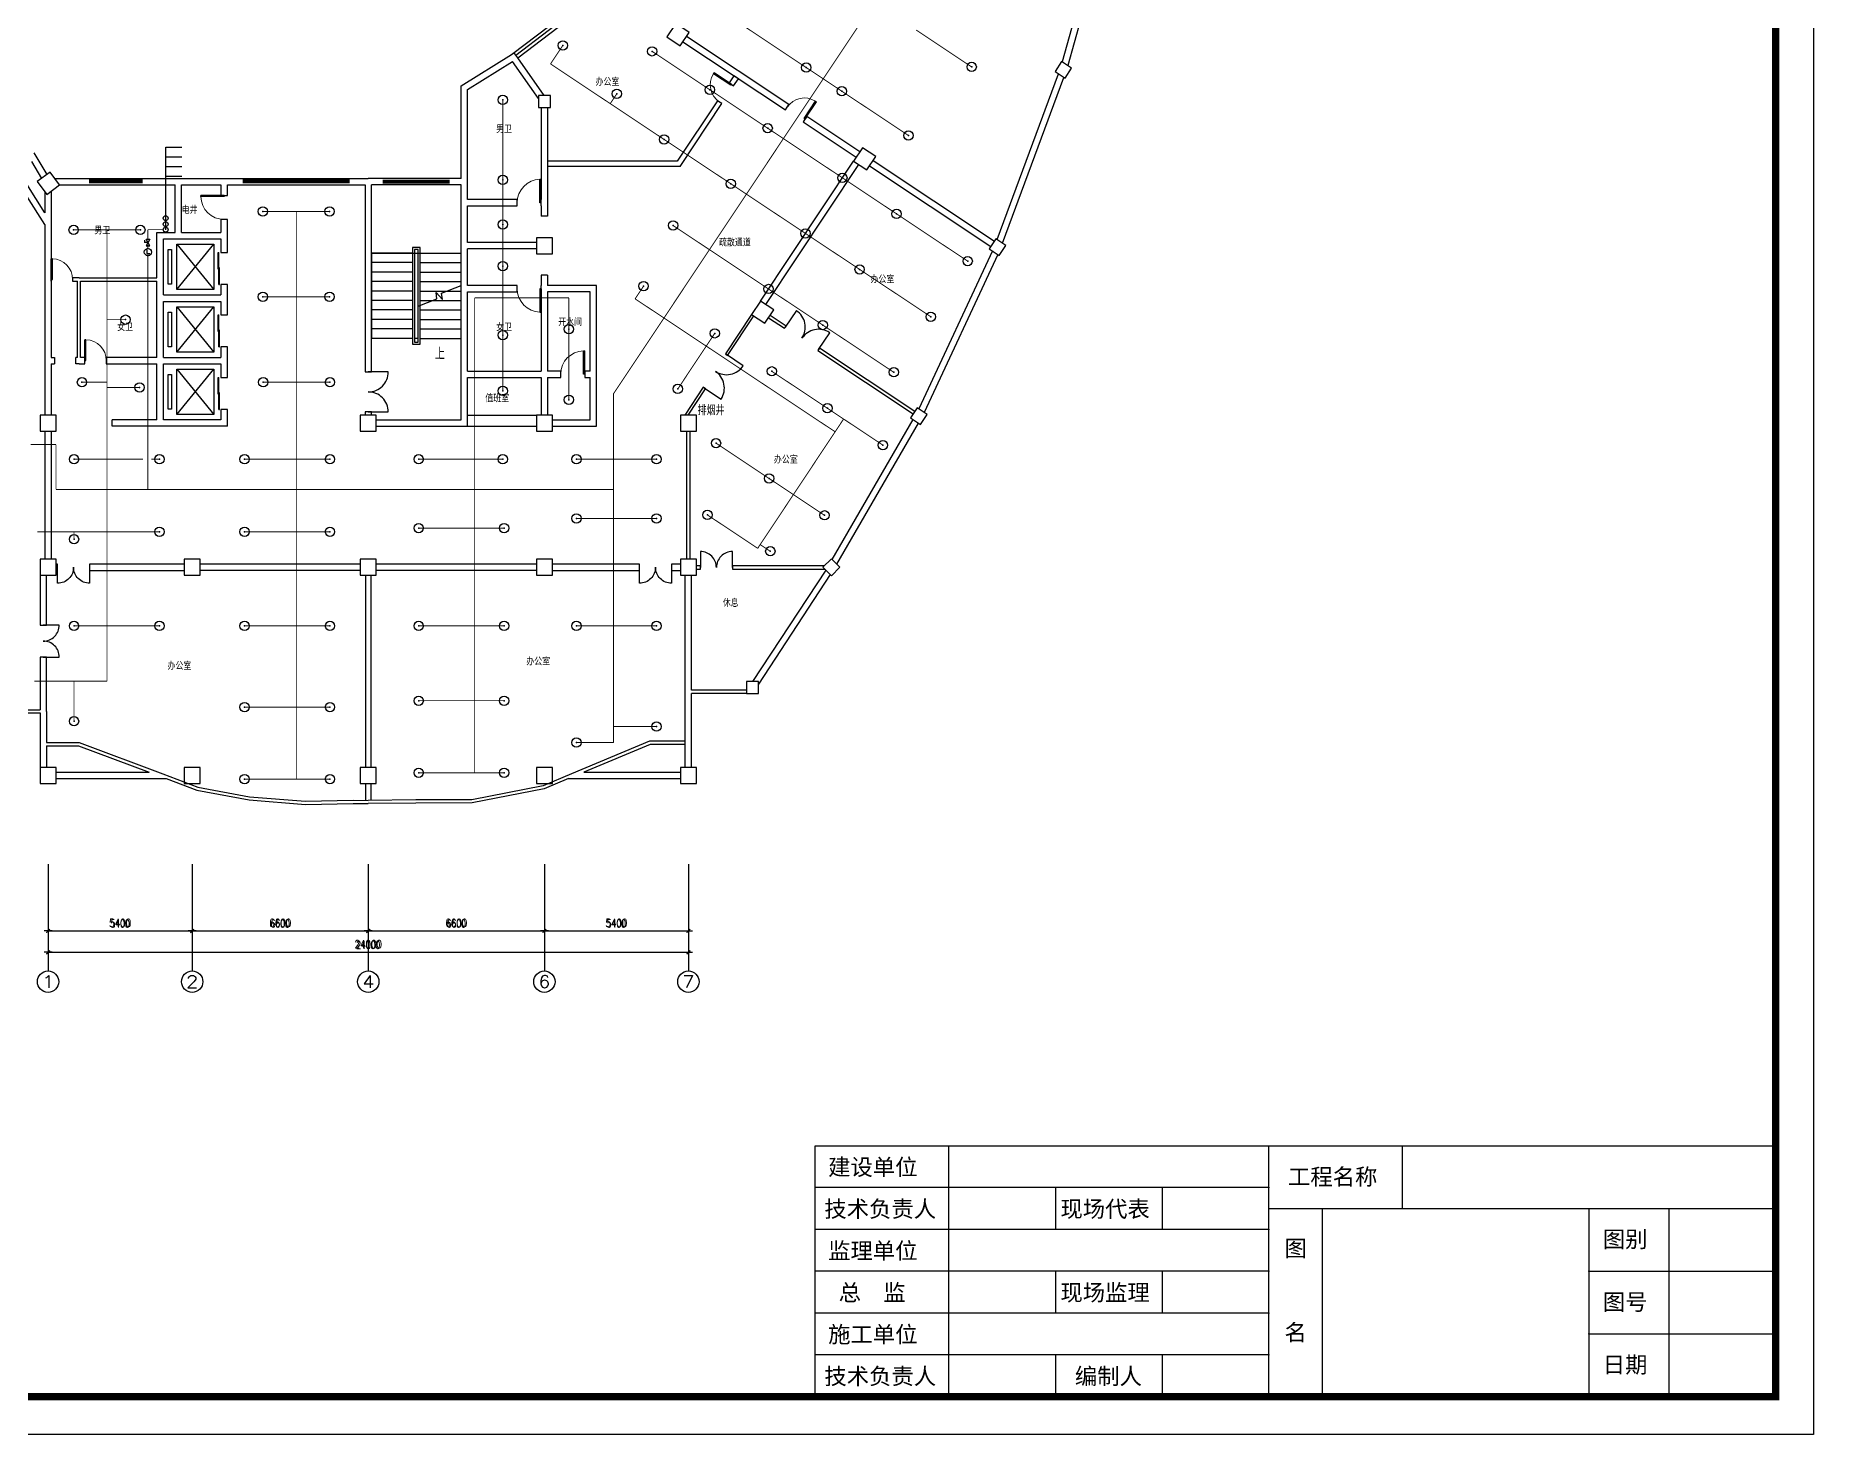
# Model space of a CAD drawing. Extents: x -149393 to 1177518, y -366685 to 296590.
# Drawn here: x 908813 to 975450, y -96685 to -44283 of the extents above; entities that cross this region are included whole.
import ezdxf
from ezdxf.enums import TextEntityAlignment as Align

# ---------------------------------------------------------------- set-up
doc = ezdxf.new("R2010")
doc.units = 0
doc.header["$LTSCALE"] = 1000
doc.header["$MEASUREMENT"] = 0
doc.linetypes.add('常规', pattern=[20, 10, 0, 10])
doc.layers.get('0').update_dxf_attribs({"linetype": 'CONTINUOUS'})
doc.layers.get('Defpoints').update_dxf_attribs({"linetype": 'CONTINUOUS'})
for name, color, linetype in [('AXIS', 3, 'CONTINUOUS'), ('COLUMN', 9, 'CONTINUOUS'), ('EQUIP-消防', 3, 'CONTINUOUS'), ('PUB_TITLE', 253, 'CONTINUOUS'), ('STAIR', 2, 'CONTINUOUS'), ('TEL_SYMB', 3, 'CONTINUOUS'), ('TEL_TEXT', 7, 'CONTINUOUS'), ('TH_TEXT', 7, 'CONTINUOUS'), ('WALL', 9, 'CONTINUOUS'), ('WALL-MOVE', 6, 'CONTINUOUS'), ('WINDOW', 4, 'CONTINUOUS'), ('WIRE-消防', 3, '常规')]:
    doc.layers.add(name, color=color, linetype=linetype)
doc.styles.add('_TCH_AXIS', font='COMPLEX', dxfattribs={"bigfont": 'GBCBIG'})
doc.styles.add('_TCH_DIM', font='SIMPLEX', dxfattribs={"bigfont": 'GBCBIG'})
doc.styles.add('_TCH_DIM_T3', font='SIMPLEX', dxfattribs={"width": 0.705882, "bigfont": 'GBCBIG'})
doc.styles.add('_TEL_DIM', font='', dxfattribs={"width": 0.8, "height": 3.5})
doc.styles.add('DIM_FONT', font='SIMPLEX.shx', dxfattribs={"width": 0.8})
doc.styles.get("Standard").update_dxf_attribs({"font": 'gbenor.shx', "bigfont": 'gbcbig.shx'})
doc.styles.add('宋体', font='')
doc.styles.get('_TEL_DIM').set_extended_font_data('SimSun')
doc.styles.get('宋体').set_extended_font_data('SimSun')
doc.dimstyles.new('_TCH_ARCH&&100', dxfattribs={"dimtxt": 297.5, "dimasz": 100, "dimexe": 250, "dimexo": 300, "dimgap": 126.25, "dimtad": 1, "dimdec": 0, "dimzin": 0, "dimdsep": 46, "dimtxsty": '_TCH_DIM_T3', "dimblk": 'ARCHTICK', "dimcen": 0.09, "dimclrt": 7, "dimazin": 2, "dimtfac": 1, "dimtdec": 0, "dimtix": 1, "dimtmove": 2, "dimatfit": 3, "dimfxl": 1, "dimtolj": 1, "dimtzin": 0, "dimarcsym": 0})
doc.dimstyles.new('DIMN', dxfattribs={"dimtxt": 300, "dimasz": 1, "dimexe": 250, "dimexo": 300, "dimgap": 150, "dimtad": 1, "dimdec": 0, "dimdsep": 46, "dimtxsty": 'DIM_FONT', "dimblk": '_DIMX', "dimcen": 2.5, "dimclrt": 7, "dimadec": 0, "dimazin": 0, "dimtfac": 1, "dimtdec": 0, "dimtix": 1, "dimtmove": 2, "dimatfit": 3, "dimldrblk": '_DIMX', "dimfxl": 1, "dimtolj": 1, "dimarcsym": 0})

# ---------------------------------------------------------------- blocks, each defined once
blk = doc.blocks.new('$equip_U$00000299(cyc-PC)')
for p in [(0.51, 0.3), (0.3, 0)]:
    blk.add_line(p, (0.3, 0.3))
blk.add_lwpolyline([(0, -0.17), (0.6, 0.17), (0.6, -0.17), (0, 0.17)], close=True)
for p in [(0, 0), (0.6, 0)]:
    blk.add_point(p)
at = {"color": 7, "style": '_TEL_DIM', "flags": 1}
blk.add_attdef('A', text='', height=0.00002, dxfattribs=at).set_placement((0, 0), align=Align.MIDDLE_CENTER)
blk = doc.blocks.new('$equip$00001147')
blk.add_circle((0, 0), 0.5)
at = {"flags": 9}
blk.add_attdef('A', (0, 0), '', height=0.00002, dxfattribs=at)
blk = doc.blocks.new('$equip_U$00000304(cyc-PC)')
blk.add_point((0, 0))
blk.add_blockref('$equip$00001147', (0, 0))
at = {"color": 7, "style": '_TEL_DIM', "flags": 1}
blk.add_attdef('A', text='', height=0.00002, dxfattribs=at).set_placement((0, 0), align=Align.MIDDLE_CENTER)
blk = doc.blocks.new('fdhfhfh')
at = {"layer": 'WIRE-消防', "linetype": '常规', "const_width": 35}
blk.add_lwpolyline([(327663, -63863), (313946, -84452)], dxfattribs=at)
blk = doc.blocks.new('$equip_U$00000300(cyc-PC)')
for p, q in [((0.46, -0.11), (0.46, 0.16)), ((0.12, -0.11), (0.46, -0.11))]:
    blk.add_line(p, q)
blk.add_circle((0.32, 0), 0.324)
for p in [(0, 0), (0.65, 0)]:
    blk.add_point(p)
at = {"color": 7, "style": '_TEL_DIM', "flags": 1}
blk.add_attdef('A', text='', height=0.00002, dxfattribs=at).set_placement((0, 0), align=Align.MIDDLE_CENTER)
blk = doc.blocks.new('_DIMX')
blk.add_line((-150, 0), (150, 0))
at = {"const_width": 50}
blk.add_lwpolyline([(-70, -70), (70, 70)], dxfattribs=at)
blk = doc.blocks.new('_ArchTick')
at = {"color": 0, "linetype": 'ByBlock', "const_width": 0.4}
blk.add_lwpolyline([(-0.5, -0.5), (0.5, 0.5)], dxfattribs=at)
blk = doc.blocks.new('*D1139')
at = {"layer": 'AXIS', "color": 0, "lineweight": -2, "transparency": 16777216}
for p, q in [((921284, -75624), (921284, -78074)), ((927884, -75624), (927884, -78074)), ((921284, -77824), (927884, -77824))]:
    blk.add_line(p, q, dxfattribs=at)
at = {"layer": 'Defpoints', "color": 0, "transparency": 16777216}
for p in [(921284, -75324), (927884, -75324), (927884, -77824)]:
    blk.add_point(p, dxfattribs=at)
at = {"layer": 'AXIS', "color": 0, "lineweight": -2, "transparency": 16777216, "xscale": 100, "yscale": 100, "zscale": 100, "rotation": 180}
blk.add_blockref('_ArchTick', (921284, -77824), dxfattribs=at)
at = {"layer": 'AXIS', "color": 0, "lineweight": -2, "transparency": 16777216, "xscale": 100, "yscale": 100, "zscale": 100}
blk.add_blockref('_ArchTick', (927884, -77824), dxfattribs=at)
at = {"layer": 'AXIS', "color": 7, "transparency": 16777216, "insert": (924584, -77549), "char_height": 297.5, "attachment_point": 5, "style": '_TCH_DIM_T3'}
blk.add_mtext('\\A1;6600', dxfattribs=at)
blk = doc.blocks.new('*D1140')
at = {"layer": 'AXIS', "color": 0, "lineweight": -2, "transparency": 16777216}
for p, q in [((927884, -75624), (927884, -78074)), ((933284, -75624), (933284, -78074)), ((927884, -77824), (933284, -77824))]:
    blk.add_line(p, q, dxfattribs=at)
at = {"layer": 'Defpoints', "color": 0, "transparency": 16777216}
for p in [(927884, -75324), (933284, -75324), (933284, -77824)]:
    blk.add_point(p, dxfattribs=at)
at = {"layer": 'AXIS', "color": 0, "lineweight": -2, "transparency": 16777216, "xscale": 100, "yscale": 100, "zscale": 100, "rotation": 180}
blk.add_blockref('_ArchTick', (927884, -77824), dxfattribs=at)
at = {"layer": 'AXIS', "color": 0, "lineweight": -2, "transparency": 16777216, "xscale": 100, "yscale": 100, "zscale": 100}
blk.add_blockref('_ArchTick', (933284, -77824), dxfattribs=at)
at = {"layer": 'AXIS', "color": 7, "transparency": 16777216, "insert": (930584, -77549), "char_height": 297.5, "attachment_point": 5, "style": '_TCH_DIM_T3'}
blk.add_mtext('\\A1;5400', dxfattribs=at)
blk = doc.blocks.new('*D1141')
at = {"layer": 'AXIS', "color": 0, "lineweight": -2, "transparency": 16777216}
for p, q in [((914684, -75624), (914684, -78074)), ((921284, -75624), (921284, -78074)), ((914684, -77824), (921284, -77824))]:
    blk.add_line(p, q, dxfattribs=at)
at = {"layer": 'Defpoints', "color": 0, "transparency": 16777216}
for p in [(914684, -75324), (921284, -75324), (921284, -77824)]:
    blk.add_point(p, dxfattribs=at)
at = {"layer": 'AXIS', "color": 0, "lineweight": -2, "transparency": 16777216, "xscale": 100, "yscale": 100, "zscale": 100, "rotation": 180}
blk.add_blockref('_ArchTick', (914684, -77824), dxfattribs=at)
at = {"layer": 'AXIS', "color": 0, "lineweight": -2, "transparency": 16777216, "xscale": 100, "yscale": 100, "zscale": 100}
blk.add_blockref('_ArchTick', (921284, -77824), dxfattribs=at)
at = {"layer": 'AXIS', "color": 7, "transparency": 16777216, "insert": (917984, -77549), "char_height": 297.5, "attachment_point": 5, "style": '_TCH_DIM_T3'}
blk.add_mtext('\\A1;6600', dxfattribs=at)
blk = doc.blocks.new('*D1142')
at = {"layer": 'AXIS', "color": 0, "lineweight": -2, "transparency": 16777216}
for p, q in [((909284, -75624), (909284, -78074)), ((914684, -75624), (914684, -78074)), ((909284, -77824), (914684, -77824))]:
    blk.add_line(p, q, dxfattribs=at)
at = {"layer": 'Defpoints', "color": 0, "transparency": 16777216}
for p in [(909284, -75324), (914684, -75324), (914684, -77824)]:
    blk.add_point(p, dxfattribs=at)
at = {"layer": 'AXIS', "color": 0, "lineweight": -2, "transparency": 16777216, "xscale": 100, "yscale": 100, "zscale": 100, "rotation": 180}
blk.add_blockref('_ArchTick', (909284, -77824), dxfattribs=at)
at = {"layer": 'AXIS', "color": 0, "lineweight": -2, "transparency": 16777216, "xscale": 100, "yscale": 100, "zscale": 100}
blk.add_blockref('_ArchTick', (914684, -77824), dxfattribs=at)
at = {"layer": 'AXIS', "color": 7, "transparency": 16777216, "insert": (911984, -77549), "char_height": 297.5, "attachment_point": 5, "style": '_TCH_DIM_T3'}
blk.add_mtext('\\A1;5400', dxfattribs=at)
blk = doc.blocks.new('*D1143')
at = {"layer": 'AXIS', "color": 0, "lineweight": -2, "transparency": 16777216}
for p, q in [((909284, -75624), (909284, -78874)), ((933284, -75624), (933284, -78874)), ((909284, -78624), (933284, -78624))]:
    blk.add_line(p, q, dxfattribs=at)
at = {"layer": 'Defpoints', "color": 0, "transparency": 16777216}
for p in [(909284, -75324), (933284, -75324), (933284, -78624)]:
    blk.add_point(p, dxfattribs=at)
at = {"layer": 'AXIS', "color": 0, "lineweight": -2, "transparency": 16777216, "xscale": 100, "yscale": 100, "zscale": 100, "rotation": 180}
blk.add_blockref('_ArchTick', (909284, -78624), dxfattribs=at)
at = {"layer": 'AXIS', "color": 0, "lineweight": -2, "transparency": 16777216, "xscale": 100, "yscale": 100, "zscale": 100}
blk.add_blockref('_ArchTick', (933284, -78624), dxfattribs=at)
at = {"layer": 'AXIS', "color": 7, "transparency": 16777216, "insert": (921284, -78349), "char_height": 297.5, "attachment_point": 5, "style": '_TCH_DIM_T3'}
blk.add_mtext('\\A1;24000', dxfattribs=at)
blk = doc.blocks.new('_FZHK')
blk.add_lwpolyline([(-0.5, -0.5), (0.5, -0.5), (0.5, 0.5), (-0.5, 0.5)], close=True)
blk = doc.blocks.new('$TCHSYS$DOOR2D')
for p, q in [((0.45, 0.975), (0.5, 0.975)), ((0.45, 0), (0.45, 0.975)), ((0.5, 0), (0.5, 0.975)), ((0.5, 0), (0.45, 0))]:
    blk.add_line(p, q)
at = {"lineweight": 13}
blk.add_arc((0.475, 0), 0.975, 91.46928, 180, dxfattribs=at)
blk = doc.blocks.new('$DorLib2D$00000029')
for p, q in [((-0.5, 0.169), (0.02, 0.169)), ((-0.5, 0.169), (-0.5, 0.15)), ((-0.5, 0.15), (0.02, 0.15)), ((-0.02, 0.187), (-0.02, 0.169)), ((-0.02, 0.187), (0.5, 0.187)), ((-0.02, 0.169), (0.5, 0.169)), ((0.02, 0.15), (0.02, 0.169)), ((0.5, 0.187), (0.5, 0.169))]:
    blk.add_line(p, q)
blk = doc.blocks.new('$DorLib2D$00000001')
for p, q in [((0.45, 0.975), (0.5, 0.975)), ((0.45, 0), (0.45, 0.975)), ((0.5, 0), (0.5, 0.975)), ((0.5, 0), (0.45, 0))]:
    blk.add_line(p, q)
at = {"lineweight": 13}
blk.add_arc((0.475, 0), 0.975, 91.46928, 180, dxfattribs=at)
blk = doc.blocks.new('$TCHSYS$WIN2D')
for p, q in [((-0.5, 0.5), (0.5, 0.5)), ((0.5, 0.167), (-0.5, 0.167)), ((0.5, -0.167), (-0.5, -0.167)), ((-0.5, -0.5), (0.5, -0.5))]:
    blk.add_line(p, q)
blk = doc.blocks.new('会签栏')
at = {"layer": 'PUB_TITLE', "color": 4, "lineweight": 30}
blk.add_lwpolyline([(-18000, 0), (-18000, 4700), (0, 4700)], dxfattribs=at)
at = {"layer": 'PUB_TITLE', "color": 4}
for points in [[(-15500, 4700), (-15500, 0)], [(-9500, 0), (-9500, 4700)], [(-7000, 4700), (-7000, 3525)], [(-9500, 3917), (-18000, 3917)], [(-13500, 3917), (-13500, 3133)], [(-11500, 3917), (-11500, 3133)], [(-9500, 3525), (0, 3525)], [(-8500, 3525), (-8500, 0)], [(-3500, 3525), (-3500, 0)], [(-2000, 3525), (-2000, 0)], [(-9500, 3133), (-18000, 3133)], [(-9500, 2350), (-18000, 2350)], [(-13500, 2350), (-13500, 1567)], [(-11500, 2350), (-11500, 1567)], [(-3500, 2350), (0, 2350)], [(-9500, 1567), (-18000, 1567)], [(-3500, 1175), (0, 1175)], [(-9500, 783), (-18000, 783)], [(-13500, 783), (-13500, 0)], [(-11500, 783), (-11500, 0)]]:
    blk.add_lwpolyline(points, dxfattribs=at)
at = {"layer": 'PUB_TITLE'}
for p in [(-9500, 3917), (-9500, 3133), (-9500, 2350), (-9500, 1567), (-3500, 1175), (-9500, 783)]:
    blk.add_point(p, dxfattribs=at)
at = {"layer": 'PUB_TITLE', "color": 4}
blk.add_point((-3500, 2350), dxfattribs=at)
at = {"lineweight": -3, "style": '宋体'}
for s, p in [('建设单位', (-17758, 4147)), ('工程名称', (-9140, 3965)), ('技术负责人', (-17828, 3363)), ('现场代表', (-13405, 3363)), ('图别', (-3241, 2796)), ('监理单位', (-17758, 2580)), ('图', (-9206, 2624)), ('总  监', (-17560, 1797)), ('现场监理', (-13405, 1797)), ('图号', (-3241, 1621)), ('施工单位', (-17758, 1013)), ('名', (-9206, 1049)), ('日期', (-3241, 446)), ('技术负责人', (-17828, 230)), ('编制人', (-13134, 230))]:
    blk.add_text(s, height=307, dxfattribs=at).set_placement(p)

msp = doc.modelspace()

# ---------------------------------------------------------------- linework, layer by layer
at = {"color": 59}
for p, q in [((926811.2, -45016.1), (929242.7, -43172.8)), ((926883.7, -45111.7), (926738.7, -44920.5)), ((914109.9, -52098.2), (915500.1, -53798.2)), ((914109.9, -53798.2), (915500.1, -52098.2)), ((914109.9, -54438.2), (915500.1, -56138.2)), ((914109.9, -56138.2), (915500.1, -54438.2)), ((914109.9, -56778.2), (915500.1, -58478.2)), ((914109.9, -58478.2), (915500.1, -56778.2)), ((925003.6, -58498.2), (927583.6, -58498.2)), ((925003.6, -58918.2), (927583.6, -58918.2))]:
    msp.add_line(p, q, dxfattribs=at)
for p, q in [((913691.4, -48823.9), (914297.1, -48823.9)), ((913691.4, -49188.1), (914297.1, -49188.1)), ((913691.4, -49552.3), (914297.1, -49552.3))]:
    msp.add_line(p, q)
msp.add_lwpolyline([(913691.4, -51554.5), (913691.4, -48459.8), (914297.1, -48459.8)])
for points in [[(913779.9, -52298.2), (913908.4, -52298.2), (913908.4, -53598.2), (913779.9, -53598.2)], [(914109.9, -52098.2), (915500.1, -52098.2), (915500.1, -53798.2), (914109.9, -53798.2)], [(913779.9, -54638.2), (913908.4, -54638.2), (913908.4, -55938.2), (913779.9, -55938.2)], [(914109.9, -54438.2), (915500.1, -54438.2), (915500.1, -56138.2), (914109.9, -56138.2)], [(913779.9, -56978.2), (913908.4, -56978.2), (913908.4, -58278.2), (913779.9, -58278.2)], [(914109.9, -56778.2), (915500.1, -56778.2), (915500.1, -58478.2), (914109.9, -58478.2)]]:
    msp.add_lwpolyline(points, close=True, dxfattribs=at)
for centre in [(913691.4, -51124.1), (913691.4, -51347.5), (913691.4, -51554.5)]:
    msp.add_circle(centre, 90.8)
at = {"layer": 'AXIS'}
for p, q in [((909283.6, -75324), (909283.6, -79324)), ((914683.6, -75324), (914683.6, -79324)), ((921283.6, -75324), (921283.6, -79324)), ((927883.6, -75324), (927883.6, -79324)), ((933283.6, -75324), (933283.6, -79324))]:
    msp.add_line(p, q, dxfattribs=at)
for centre in [(909283.6, -79724), (914683.6, -79724), (921283.6, -79724), (927883.6, -79724), (933283.6, -79724)]:
    msp.add_circle(centre, 400, dxfattribs=at)
at = {"layer": 'PUB_TITLE'}
msp.add_lwpolyline([(856650.3, -12676.1), (975450.3, -12676.1), (975450.3, -96684.6), (856650.3, -96684.6)], close=True, dxfattribs=at)
at = {"layer": 'PUB_TITLE', "const_width": 270.7}
msp.add_lwpolyline([(863721.7, -14090.4), (974036, -14090.4), (974036, -95270.4), (863721.7, -95270.4), (863721.7, -14090.4)], close=True, dxfattribs=at)
at = {"layer": 'STAIR', "color": 59}
for p, q in [((921403.6, -52435), (921403.6, -55624.4)), ((922939.2, -52435), (921403.6, -52435)), ((921403.6, -52435), (924763.6, -52435)), ((923227.9, -52218.5), (922939.2, -52218.5)), ((922939.2, -52218.5), (922939.2, -55841)), ((923149.2, -52297.2), (923017.9, -52297.2)), ((923017.9, -52297.2), (923017.9, -55762.2)), ((923017.9, -52435), (923017.9, -55624.4)), ((923149.2, -55762.2), (923149.2, -52297.2)), ((923149.2, -54278.1), (923149.2, -52435)), ((923227.9, -55841), (923227.9, -52218.5)), ((923227.9, -52435), (924763.6, -52435)), ((924763.6, -53640.2), (924763.6, -52435)), ((922939.2, -52789.4), (921403.6, -52789.4)), ((922939.2, -53143.8), (921403.6, -53143.8)), ((923227.9, -52789.4), (924763.6, -52789.4)), ((923227.9, -53143.8), (924763.6, -53143.8)), ((922939.2, -53498.1), (921403.6, -53498.1)), ((922939.2, -53852.5), (921403.6, -53852.5)), ((923227.9, -53498.1), (924763.6, -53498.1)), ((923227.9, -53852.5), (924226.2, -53852.5)), ((923854.5, -54140.5), (923827.7, -53907.9)), ((923827.7, -53907.9), (924061.9, -54172)), ((924033.9, -53928.5), (924763.6, -53640.2)), ((924061.9, -54172), (924033.9, -53928.5)), ((924226.2, -53852.5), (924763.6, -53852.5)), ((924763.6, -55624.4), (924763.6, -53781.3)), ((922939.2, -54206.9), (921403.6, -54206.9)), ((922939.2, -54561.3), (921403.6, -54561.3)), ((923149.2, -54419.2), (923854.5, -54140.5)), ((923149.2, -55624.4), (923149.2, -54419.2)), ((923227.9, -54206.9), (923686.5, -54206.9)), ((923227.9, -54561.3), (924763.6, -54561.3)), ((923686.5, -54206.9), (924763.6, -54206.9)), ((922939.2, -54915.6), (921403.6, -54915.6)), ((922939.2, -55270), (921403.6, -55270)), ((923227.9, -54915.6), (924763.6, -54915.6)), ((923227.9, -55270), (924763.6, -55270)), ((922939.2, -55624.4), (921403.6, -55624.4)), ((922939.2, -55841), (923227.9, -55841)), ((923149.2, -55624.4), (923017.9, -55624.4)), ((923017.9, -55762.2), (923149.2, -55762.2)), ((923227.9, -55624.4), (924763.6, -55624.4))]:
    msp.add_line(p, q, dxfattribs=at)
at = {"layer": 'TEL_SYMB', "color": 59}
msp.add_lwpolyline([(923956.4, -55801.6, 0, 0, 0), (923956.4, -54600.6, 105, 0, 0), (923956.4, -54206.9, 0, 0, 0)], format="xyseb", dxfattribs=at)
at = {"layer": 'WALL', "color": 59}
for p, q in [((949104.4, -38724), (947293.1, -45264.4)), ((949314.7, -38863.8), (947503.4, -45404.2)), ((926651, -44987), (930118.6, -42358.1)), ((926883.7, -45111.7), (930246.3, -42562.5)), ((933073.7, -44515.4), (936917.4, -47069.1)), ((937050.2, -46869.2), (933206.5, -44315.5)), ((924763.6, -46168.8), (926651, -44987)), ((925003.6, -46301.7), (926686.2, -45248.1)), ((927658.6, -46640.7), (926686.2, -45248.1)), ((927872.8, -46528.3), (926883.7, -45111.7)), ((944851.1, -51926.1), (947152.1, -45711)), ((945056.5, -52062.5), (947357.5, -45847.5)), ((924763.6, -49633.3), (924763.6, -46168.8)), ((925003.6, -49753.3), (925003.6, -46301.7)), ((927763.6, -46978.3), (927763.6, -49092)), ((928003.6, -46978.3), (928003.6, -49092)), ((936917.4, -47069.1), (937050.2, -46869.2)), ((937716.5, -47311.9), (937583.7, -47511.8)), ((939703.3, -48632), (937716.5, -47311.9)), ((937583.7, -47511.8), (939570.5, -48831.9)), ((909163.6, -51365.9), (907807.1, -49234.2)), ((908667.1, -49004.8), (909037.4, -49631.5)), ((908751.7, -48676.1), (909230.6, -49486.6)), ((927763.6, -49092), (927763.6, -50422.7)), ((928003.6, -49092), (928003.6, -50542.7)), ((935984.5, -54229.2), (939470.9, -48981.8)), ((936184.4, -54362), (939670.8, -49114.6)), ((940070.3, -49163.9), (944619.7, -52186.5)), ((940203.1, -48964), (944752.5, -51986.6)), ((909163.6, -50918.9), (908142.8, -49314.6)), ((909534.9, -49633.3), (914165.2, -49633.3)), ((909714.9, -49873.3), (914045.2, -49873.3)), ((914045.2, -51658.2), (914045.2, -49873.3)), ((914165.2, -49633.3), (915883.6, -49633.3)), ((914285.2, -49873.3), (915763.6, -49873.3)), ((914285.2, -51658.2), (914285.2, -49873.3)), ((915763.6, -49873.3), (915763.6, -50270.7)), ((915883.6, -49633.3), (921283.6, -49633.3)), ((916003.6, -50270.7), (916003.6, -49873.3)), ((916003.6, -49873.3), (921163.6, -49873.3)), ((921163.6, -49873.3), (921163.6, -56881.9)), ((924763.6, -49633.3), (921283.6, -49633.3)), ((924763.6, -49873.3), (921403.6, -49873.3)), ((921403.6, -56881.9), (921403.6, -49873.3)), ((924763.6, -50542.7), (924763.6, -49873.3)), ((925003.6, -50422.7), (925003.6, -49753.3)), ((909163.6, -50138.3), (909163.6, -50918.9)), ((909403.6, -50106.8), (909403.6, -51331)), ((915763.6, -50270.7), (916003.6, -50270.7)), ((924763.6, -52153.3), (924763.6, -50542.7)), ((926863.6, -50422.7), (925003.6, -50422.7)), ((926863.6, -50662.7), (926863.6, -50422.7)), ((927763.6, -50662.7), (927763.6, -50422.7)), ((928003.6, -50542.7), (928003.6, -51053.3)), ((916003.6, -51170.7), (915763.6, -51170.7)), ((915763.6, -51170.7), (915763.6, -51658.2)), ((916003.6, -51778.2), (916003.6, -51170.7)), ((925003.6, -52033.3), (925003.6, -50662.7)), ((925003.6, -50662.7), (926863.6, -50662.7)), ((927763.6, -50662.7), (927763.6, -51053.3)), ((928003.6, -51053.3), (927763.6, -51053.3)), ((909163.6, -51365.9), (909163.6, -56458.2)), ((909403.6, -51331), (909403.6, -56338.2)), ((913363.6, -51658.2), (914045.2, -51658.2)), ((913363.6, -53362.5), (913363.6, -51658.2)), ((913603.6, -51898.2), (914165.2, -51898.2)), ((913603.6, -53422.5), (913603.6, -51898.2)), ((914165.2, -51898.2), (915763.6, -51898.2)), ((914285.2, -51658.2), (915763.6, -51658.2)), ((915763.6, -51898.2), (915763.6, -52408.3)), ((916003.6, -52408.3), (916003.6, -51778.2)), ((915763.6, -52408.3), (916003.6, -52408.3)), ((924763.6, -53764), (924763.6, -52153.3)), ((927583.6, -52033.3), (925003.6, -52033.3)), ((927583.6, -52273.3), (925003.6, -52273.3)), ((925003.6, -53644), (925003.6, -52273.3)), ((944676.3, -52350.2), (941919.7, -58262.6)), ((944878.4, -52484.5), (942121.9, -58396.9)), ((927763.6, -53253.3), (927763.6, -53644)), ((928003.6, -53253.3), (927763.6, -53253.3)), ((928003.6, -53253.3), (928003.6, -53644)), ((909403.6, -53482.5), (909403.6, -53362.5)), ((910443.9, -53362.5), (910203.6, -53362.5)), ((910203.6, -53362.5), (910203.6, -53482.5)), ((910203.6, -53482.5), (910383.9, -53482.5)), ((910383.9, -56338.2), (910383.9, -53482.5)), ((910443.9, -53362.5), (913363.6, -53362.5)), ((910503.9, -56338.2), (910503.9, -53482.5)), ((910503.9, -53482.5), (913363.6, -53482.5)), ((913363.6, -54118.2), (913363.6, -53482.5)), ((913603.6, -53998.2), (913603.6, -53422.5)), ((916003.6, -53608.3), (915763.6, -53608.3)), ((915763.6, -53608.3), (915763.6, -53998.2)), ((916003.6, -54118.2), (916003.6, -53608.3)), ((924763.6, -56968.6), (924763.6, -53764)), ((926863.6, -53644), (925003.6, -53644)), ((925003.6, -53884), (926863.6, -53884)), ((925003.6, -56848.6), (925003.6, -53884)), ((926863.6, -53884), (926863.6, -53644)), ((927763.6, -53884), (927763.6, -53644)), ((927763.6, -53884), (927763.6, -56848.6)), ((929839.6, -53644), (928003.6, -53644)), ((928003.6, -53884), (928003.6, -56848.6)), ((929599.6, -53884), (928003.6, -53884)), ((929599.6, -56848.6), (929599.6, -53884)), ((929839.6, -56968.6), (929839.6, -53644)), ((913363.6, -56338.2), (913363.6, -54118.2)), ((913603.6, -53998.2), (915763.6, -53998.2)), ((913603.6, -56338.2), (913603.6, -54238.2)), ((913603.6, -54238.2), (915763.6, -54238.2)), ((915763.6, -54238.2), (915763.6, -54748.3)), ((916003.6, -54748.3), (916003.6, -54118.2)), ((915763.6, -54748.3), (916003.6, -54748.3)), ((935652.5, -54729), (934669.8, -56208)), ((934753.1, -56263.4), (935735.8, -54784.3)), ((916003.6, -55948.3), (915763.6, -55948.3)), ((915763.6, -55948.3), (915763.6, -56338.2)), ((916003.6, -56458.2), (916003.6, -55948.3)), ((909163.6, -56458.2), (909163.6, -58498.2)), ((909403.6, -56338.2), (909523.6, -56338.2)), ((909403.6, -56578.2), (909523.6, -56578.2)), ((909403.6, -56578.2), (909403.6, -58498.2)), ((909523.6, -56338.2), (909523.6, -56578.2)), ((910383.9, -56338.2), (910323.9, -56338.2)), ((910323.9, -56578.2), (910323.9, -56338.2)), ((910443.9, -56578.2), (910323.9, -56578.2)), ((910443.9, -56578.2), (910663.7, -56578.2)), ((910663.7, -56338.2), (910503.9, -56338.2)), ((910663.7, -56578.2), (910663.7, -56338.2)), ((913363.6, -56338.2), (911463.7, -56338.2)), ((911463.7, -56338.2), (911463.7, -56578.2)), ((911463.7, -56578.2), (913363.6, -56578.2)), ((913363.6, -58678.2), (913363.6, -56578.2)), ((913603.6, -56338.2), (915763.6, -56338.2)), ((913603.6, -58678.2), (913603.6, -56578.2)), ((913603.6, -56578.2), (915763.6, -56578.2)), ((915763.6, -56578.2), (915763.6, -57088.3)), ((916003.6, -57088.3), (916003.6, -56458.2)), ((934669.8, -56208), (934753.1, -56263.4)), ((915763.6, -57088.3), (916003.6, -57088.3)), ((921163.6, -56881.9), (921403.6, -56881.9)), ((924763.6, -58678.2), (924763.6, -56968.6)), ((925003.6, -56848.6), (927763.6, -56848.6)), ((925003.6, -58918.2), (925003.6, -57088.6)), ((925003.6, -57088.6), (927763.6, -57088.6)), ((927763.6, -57088.6), (927763.6, -58498.2)), ((928495, -56848.6), (928003.6, -56848.6)), ((928003.6, -57088.6), (928003.6, -58498.2)), ((928003.6, -57088.6), (928495, -57088.6)), ((928495, -57088.6), (928495, -56848.6)), ((929599.6, -56848.6), (929395, -56848.6)), ((929395, -56848.6), (929395, -57088.6)), ((929395, -57088.6), (929599.6, -57088.6)), ((929599.6, -58678.2), (929599.6, -57088.6)), ((929839.6, -58918.2), (929839.6, -56968.6)), ((933839.7, -57457.4), (933148.2, -58498.2)), ((933268.3, -58498.2), (933923, -57512.7)), ((933923, -57512.7), (933839.7, -57457.4)), ((916003.6, -58288.3), (915763.6, -58288.3)), ((915763.6, -58288.3), (915763.6, -58678.2)), ((916003.6, -58918.2), (916003.6, -58288.3)), ((921403.6, -58381.9), (921163.6, -58381.9)), ((921163.6, -58381.9), (921163.6, -58498.2)), ((921403.6, -58498.2), (921403.6, -58381.9)), ((909163.6, -59098.2), (909163.6, -63898.2)), ((909403.6, -59098.2), (909403.6, -63898.2)), ((913363.6, -58678.2), (911683.6, -58678.2)), ((911683.6, -58918.2), (911683.6, -58678.2)), ((913483.6, -58918.2), (911683.6, -58918.2)), ((916003.6, -58918.2), (913483.6, -58918.2)), ((915763.6, -58678.2), (913603.6, -58678.2)), ((921583.6, -58678.2), (924763.6, -58678.2)), ((921583.6, -58918.2), (925003.6, -58918.2)), ((928183.6, -58678.2), (929599.6, -58678.2)), ((928183.6, -58918.2), (929839.6, -58918.2)), ((933223.6, -63898.2), (933223.6, -59098.2)), ((933343.6, -63898.2), (933343.6, -59098.2)), ((938669.5, -63909.1), (941711.4, -58664.5)), ((938845.1, -64084.7), (941911.7, -58797.5)), ((908983.6, -64498.2), (908983.6, -66365.7)), ((909223.6, -66365.7), (909223.6, -64498.2)), ((909638.3, -64078.2), (909583.6, -64078.2)), ((909583.6, -64318.2), (909638.3, -64318.2)), ((909638.3, -64318.2), (909638.3, -64078.2)), ((914383.6, -64078.2), (910838.3, -64078.2)), ((910838.3, -64078.2), (910838.3, -64318.2)), ((910838.3, -64318.2), (914383.6, -64318.2)), ((920983.6, -64078.2), (914983.6, -64078.2)), ((920983.6, -64318.2), (914983.6, -64318.2)), ((927583.6, -64078.2), (921583.6, -64078.2)), ((927583.6, -64318.2), (921583.6, -64318.2)), ((931450.5, -64078.2), (928183.6, -64078.2)), ((928183.6, -64318.2), (931450.5, -64318.2)), ((931450.5, -64318.2), (931450.5, -64078.2)), ((932983.6, -64078.2), (932650.5, -64078.2)), ((932650.5, -64078.2), (932650.5, -64318.2)), ((932650.5, -64318.2), (932983.6, -64318.2)), ((933163.6, -68863.2), (933163.6, -64498.2)), ((933403.6, -68803.2), (933403.6, -64498.2)), ((933731, -64151.2), (933583.6, -64151.2)), ((933583.6, -64271.2), (933731, -64271.2)), ((933731, -64271.2), (933731, -64151.2)), ((938369.3, -64151.2), (934931, -64151.2)), ((934931, -64151.2), (934931, -64271.2)), ((934931, -64271.2), (938395.3, -64271.2)), ((938427.7, -64303.6), (935687.8, -68473.2)), ((938601, -64476.9), (935908.6, -68574.3)), ((908983.6, -66365.7), (909223.6, -66365.7)), ((909223.6, -67565.7), (908983.6, -67565.7)), ((908983.6, -67565.7), (908983.6, -69538.2)), ((909223.6, -69598.2), (909223.6, -67565.7)), ((933163.6, -71698.2), (933163.6, -68863.2)), ((935458.6, -68803.2), (933403.6, -68803.2)), ((935458.6, -68923.2), (933403.6, -68923.2)), ((933403.6, -71698.2), (933403.6, -68923.2)), ((907528.6, -69658.2), (908983.6, -69658.2)), ((907738.6, -69538.2), (908983.6, -69538.2)), ((908983.6, -69658.2), (908983.6, -70826)), ((909223.6, -69598.2), (909223.6, -70766)), ((908983.6, -70826), (908983.6, -71698.2)), ((909223.6, -70766), (910445.1, -70766)), ((909223.6, -70886), (909223.6, -71698.2)), ((909223.6, -70886), (910423.4, -70886)), ((910423.4, -70886), (913070.7, -71878.2)), ((910445.1, -70766), (913582.8, -71942.1)), ((931820.8, -70719.6), (928901.6, -71942.9)), ((931844.9, -70839.6), (929366.4, -71878.2)), ((933163.6, -70719.6), (931820.8, -70719.6)), ((933163.6, -70839.6), (931844.9, -70839.6)), ((933163.6, -70839.6), (933163.6, -70719.6)), ((909583.6, -71878.2), (913070.7, -71878.2)), ((913582.8, -71942.1), (914889.5, -72431.8)), ((928901.6, -71942.9), (927844.9, -72385.7)), ((929366.4, -71878.2), (932983.6, -71878.2)), ((909583.6, -72118.2), (913711, -72118.2)), ((913711, -72118.2), (914857.2, -72547.8)), ((914857.2, -72547.8), (916814.9, -72914.7)), ((914889.5, -72431.8), (916830.8, -72795.6)), ((927844.9, -72385.7), (925167.8, -72908.4)), ((927879.9, -72501.1), (925179.7, -73028.3)), ((928793.6, -72118.2), (927879.9, -72501.1)), ((928793.6, -72118.2), (932983.6, -72118.2)), ((916814.9, -72914.7), (918926.5, -73083.7)), ((916830.8, -72795.6), (918930.1, -72963.6)), ((918926.5, -73083.7), (920714.3, -73047)), ((918930.1, -72963.6), (920711.8, -72927.1)), ((920712.5, -73047), (921283, -73052.1)), ((920713.6, -72927), (921284.1, -72932.1)), ((923067.8, -72917.2), (921283.1, -72932.1)), ((923068.8, -73037.2), (921284.1, -73052.1)), ((925167.8, -72908.4), (923068.1, -72917.2)), ((925179.7, -73028.3), (923068.6, -73037.2))]:
    msp.add_line(p, q, dxfattribs=at)
at = {"layer": 'WALL'}
for p, q in [((934989.4, -45788.2), (934811.8, -46055.6)), ((934978.4, -46166.3), (935156, -45898.9)), ((935156, -45898.9), (934989.4, -45788.2)), ((934811.8, -46055.6), (934978.4, -46166.3)), ((934369.1, -46721.9), (932860.9, -48992)), ((932968.1, -49192), (934535.7, -46832.6)), ((934535.7, -46832.6), (934369.1, -46721.9)), ((932860.9, -48992), (928003.6, -48992)), ((932968.1, -49192), (928003.6, -49192)), ((921183.6, -64498.2), (921183.6, -71698.2)), ((921383.6, -64498.2), (921383.6, -71698.2)), ((921183.6, -72298.2), (921183.6, -72931.2)), ((921383.6, -72298.2), (921383.6, -72931.3))]:
    msp.add_line(p, q, dxfattribs=at)
at = {"layer": 'WALL-MOVE', "color": 59}
for p, q in [((936290.6, -54852.8), (936885.7, -55248.1)), ((936941, -55164.8), (936345.9, -54769.5)), ((936885.7, -55248.1), (936941, -55164.8)), ((938190.4, -55994.9), (938135.1, -56078.2)), ((938135.1, -56078.2), (941709.6, -58453.1)), ((941764.9, -58369.8), (938190.4, -55994.9))]:
    msp.add_line(p, q, dxfattribs=at)
at = {"layer": 'WINDOW', "color": 59, "extrusion": (1.02e-16, -6.77687e-17, -1)}
for points in [[(-938162.7, -56036.6), (-938577.8, -55411.9, -0.4142136), (-937538, -55621.5, -0.4142136), (-937328.4, -54581.8), (-936913.3, -55206.5)], [(-933881.4, -57485.1), (-934506.1, -57900.1, -0.4142136), (-934296.4, -56860.4, -0.4142136), (-935336.2, -56650.7), (-934711.5, -56235.7)]]:
    msp.add_lwpolyline(points, format="xyb", dxfattribs=at)
at = {"layer": 'WINDOW', "color": 59, "extrusion": (-2.99942e-32, -1.22461e-16, -1)}
msp.add_lwpolyline([(-921283.6, -58381.9), (-922033.6, -58381.9, -0.4142136), (-921283.6, -57631.9, -0.4142136), (-922033.6, -56881.9), (-921283.6, -56881.9)], format="xyb", dxfattribs=at)
at = {"layer": 'WINDOW', "color": 59, "extrusion": (1.22461e-16, -7.49855e-33, -1)}
msp.add_lwpolyline([(-934931, -64211.2), (-934931, -63611.2, -0.4142136), (-934331, -64211.2, -0.4142136), (-933731, -63611.2), (-933731, -64211.2)], format="xyb", dxfattribs=at)
at = {"layer": 'WINDOW', "color": 59}
for points in [[(910838.3, -64198.2), (910838.3, -64798.2, -0.4142136), (910238.3, -64198.2, -0.4142136), (909638.3, -64798.2), (909638.3, -64198.2)], [(932650.5, -64198.2), (932650.5, -64798.2, -0.4142136), (932050.5, -64198.2, -0.4142136), (931450.5, -64798.2), (931450.5, -64198.2)]]:
    msp.add_lwpolyline(points, format="xyb", dxfattribs=at)
at = {"layer": 'WINDOW', "color": 59, "extrusion": (-5.57711e-30, -1.22461e-16, -1)}
msp.add_lwpolyline([(-909103.6, -67565.7), (-909703.6, -67565.7, -0.4142136), (-909103.6, -66965.7, -0.4142136), (-909703.6, -66365.7), (-909103.6, -66365.7)], format="xyb", dxfattribs=at)
at = {"layer": 'WIRE-消防', "linetype": '常规', "const_width": 35}
for points in [[(933369.5, -42603.4), (939033.4, -46366.5)], [(928576.4, -44650.2), (928114.6, -45345.2)], [(941818, -44074.5), (943900.3, -45458)], [(931922.4, -44873.6), (934088, -46312.5)], [(928114.6, -45345.2), (934703.5, -49722.9)], [(930599.6, -46461.8), (930353.3, -46832.6)], [(934088, -46312.5), (936253.6, -47751.3)], [(939033.4, -46366.5), (941530.5, -48025.5)], [(926323.3, -46691.5), (926323.3, -51359.7)], [(936253.6, -47751.3), (938419.2, -49190.1)], [(941530.5, -48025.5), (941532.2, -48026.7)], [(938419.2, -49190.1), (941084.5, -50961)], [(934703.5, -49722.9), (937035.7, -51272.4)], [(917332.4, -50868.5), (919832.4, -50868.5)], [(918598.8, -72136.7), (918598.8, -50868.5)], [(918598.8, -72136.7), (918598.8, -50868.5)], [(937035.7, -51272.4), (939701.1, -53043.3)], [(941084.5, -50961), (943749.9, -52731.8)], [(910241.6, -51562.5), (912741.6, -51562.5)], [(911491.6, -51562.5), (911491.6, -68468.5)], [(913600.6, -51554.5), (913026, -51554.5)], [(913026, -51912.1), (913026, -51554.5)], [(926323.3, -51359.7), (926323.3, -52917.9)], [(932708.7, -51396.5), (935652.2, -53354.7)], [(913026, -52164.5), (913026, -52256.4)], [(913026, -61285.9), (913026, -52528.5)], [(926323.3, -52917.9), (926323.3, -55504.4)], [(939701.1, -53043.3), (942366.4, -54814.1)], [(931603.4, -53666.2), (931285.7, -54144.3)], [(935652.2, -53354.7), (938317.6, -55125.6)], [(917335.4, -54068.5), (919835.4, -54068.5)], [(925271.6, -71898.6), (925271.6, -54109.2)], [(925271.6, -54109.2), (928802.9, -54109.2)], [(928802.9, -55280.2), (928802.9, -54109.2)], [(938781.7, -59124.6), (931285.7, -54144.3)], [(911491.6, -54924.7), (912187.5, -54924.7)], [(928802.9, -57922.8), (928802.9, -55280.2)], [(938317.6, -55125.6), (940982.9, -56896.4)], [(926323.3, -55504.4), (926323.3, -57592.7)], [(932885.3, -57519.3), (934268.8, -55437)], [(910553, -57268.5), (911504.9, -57268.5)], [(917348.8, -57268.5), (919848.8, -57268.5)], [(936409.8, -56859.5), (938492.1, -58243)], [(911504.9, -57461.7), (912713.4, -57461.7)], [(930475.4, -70769), (930475.4, -57701.7)], [(939099.4, -58646.5), (935880.5, -63491.3)], [(938492.1, -58243), (940574.4, -59626.5)], [(908630.5, -59602.4), (909580.1, -59602.4)], [(909580.1, -59602.4), (909580.1, -61285.9)], [(934317.8, -59551.6), (936305.5, -60872.2)], [(910254.9, -60151.8), (910597.7, -60151.8)], [(910597.7, -60151.8), (912840.4, -60151.8)], [(913157.2, -60151.8), (913454.9, -60151.8)], [(916648.8, -60151.8), (919848.8, -60151.8)], [(923173, -60151.8), (926323.3, -60151.8)], [(929086.8, -60151.8), (930475.4, -60151.8)], [(932086.8, -60151.8), (930475.4, -60151.8)], [(909580.1, -61285.9), (930475.4, -61285.9)], [(936305.5, -60872.2), (937217.8, -61478.4)], [(938385.6, -62254.2), (937217.8, -61478.4)], [(929086.8, -62369), (932086.8, -62369)], [(933993.7, -62237.7), (935880.5, -63491.3)], [(908884.2, -62868.5), (911148.8, -62868.5)], [(910254.9, -62868.5), (913454.9, -62868.5)], [(910254.9, -62868.5), (910336.2, -62868.5)], [(910254.9, -63151.8), (910254.9, -62868.5)], [(916648.8, -62868.5), (919848.8, -62868.5)], [(923173, -62731.7), (926373, -62731.7)], [(936353.5, -63601.4), (935974.5, -63349.7)], [(910254.9, -66398.6), (913454.9, -66398.6)], [(916648.8, -66398.6), (919848.8, -66398.6)], [(923173, -66398.6), (926373, -66398.6)], [(929086.8, -66398.6), (932086.8, -66398.6)], [(908766.5, -68468.5), (911491.6, -68468.5)], [(910254.9, -69968.5), (910254.9, -68468.5)], [(923173, -69198.6), (926373, -69198.6)], [(916648.8, -69436.7), (919848.8, -69436.7)], [(932086.8, -70169), (930475.4, -70169)], [(929086.8, -70769), (930475.4, -70769)], [(923173, -71898.6), (926373, -71898.6)], [(916648.8, -72136.7), (919848.8, -72136.7)]]:
    msp.add_lwpolyline(points, dxfattribs=at)

# ---------------------------------------------------------------- block references
msp.add_blockref('fdhfhfh', (616529, 26750.4))
at = {"layer": 'COLUMN', "color": 59}
for p, xscale, yscale, zscale, rotation in [((932890.3, -44249.5), 599.999999999965, 599.999999999965, 599.999999999965, 326.3999999999982), ((947335.1, -45562.5), 450.0000000000708, 450.0000000000708, 450.0000000000708, 326.4000000000063), ((939886.8, -48897.9), 599.999999999965, 599.999999999965, 599.999999999965, 326.3999999999982), ((909294.9, -49813.3), 600.0000000000464, 600.0000000000464, 600.0000000000464, 36.86999999999623), ((944873.5, -52211.1), 449.9999999999738, 449.9999999999738, 449.9999999999738, 326.3999999999982), ((936068.4, -54645.1), 599.999999999973, 599.999999999973, 599.999999999973, 326.3999999999969), ((941924.7, -58536), 449.9999999999738, 449.9999999999738, 449.9999999999738, 326.3999999999982), ((938640.5, -64198.2), 449.9999999999679, 449.9999999999679, 449.9999999999679, 45.00000000000525)]:
    msp.add_blockref('_FZHK', p, dxfattribs=dict(at, xscale=xscale, yscale=yscale, zscale=zscale, rotation=rotation))
for p, xscale, yscale, zscale in [((927883.6, -46753.3), 450, 450, 450), ((927883.6, -52153.3), 600, 600, 600), ((909283.6, -58798.2), 600, 600, 600), ((921283.6, -58798.2), 600, 600, 600), ((927883.6, -58798.2), 600, 600, 600), ((933283.6, -58798.2), 600, 600, 600), ((909283.6, -64198.2), 600, 600, 600), ((914683.6, -64198.2), 600, 600, 600), ((921283.6, -64198.2), 600, 600, 600), ((927883.6, -64198.2), 600, 600, 600), ((933283.6, -64198.2), 600, 600, 600), ((935683.6, -68698.2), 450, 450, 450), ((909283.6, -71998.2), 600, 600, 600), ((914683.6, -71998.2), 600, 600, 600), ((921283.6, -71998.2), 600, 600, 600), ((927883.6, -71998.2), 600, 600, 600), ((933283.6, -71998.2), 600, 600, 600)]:
    msp.add_blockref('_FZHK', p, dxfattribs=dict(at, xscale=xscale, yscale=yscale, zscale=zscale))
at = {"layer": 'EQUIP-消防', "xscale": 350, "yscale": 350, "zscale": 350}
for p in [(928576.4, -44650.2), (931922.4, -44873.6), (937700.7, -45481.1), (943900.3, -45458), (926323.3, -46691.5), (930599.6, -46461.8), (934088, -46312.5), (939033.4, -46366.5), (936253.6, -47751.3), (941530.5, -48025.5), (941532.2, -48026.7), (932371.4, -48173.4), (926323.3, -49691.5), (934870.1, -49833.6), (939052.8, -49611.1), (917332.4, -50868.5), (919832.4, -50868.5), (926323.3, -51359.7), (932708.7, -51396.5), (941084.5, -50961), (910241.6, -51562.5), (912741.6, -51562.5), (937669.3, -51693.4), (943749.9, -52731.8), (926323.3, -52917.9), (939701.1, -53043.3), (917335.4, -54068.5), (919835.4, -54068.5), (931603.4, -53666.2), (936285.9, -53775.7), (942366.4, -54814.1), (912187.5, -54924.7), (928802.9, -55280.2), (934268.8, -55437), (938317.6, -55125.6), (926323.3, -55504.4), (910553, -57268.5), (912713.4, -57461.7), (917348.8, -57268.5), (919848.8, -57268.5), (936409.8, -56859.5), (940982.9, -56896.4), (926323.3, -57592.7), (928802.9, -57922.8), (932883.3, -57519.3), (932885.3, -57519.3), (938492.1, -58243), (934317.8, -59551.6), (940574.4, -59626.5), (910254.9, -60151.8), (913454.9, -60151.8), (916648.8, -60151.8), (919848.8, -60151.8), (923173, -60151.8), (926323.3, -60151.8), (929086.8, -60151.8), (932086.8, -60151.8), (936305.5, -60872.2), (923173, -62731.7), (926373, -62731.7), (929086.8, -62369), (932086.8, -62369), (933993.7, -62237.7), (938385.6, -62254.2), (910254.9, -63151.8), (913454.9, -62868.5), (916648.8, -62868.5), (919848.8, -62868.5), (936353.5, -63601.4), (910254.9, -66398.6), (913454.9, -66398.6), (916648.8, -66398.6), (919848.8, -66398.6), (923173, -66398.6), (926373, -66398.6), (929086.8, -66398.6), (932086.8, -66398.6), (916648.8, -69436.7), (919848.8, -69436.7), (923173, -69198.6), (926373, -69198.6), (910254.9, -69968.5), (929086.8, -70769), (929086.8, -70769), (932086.8, -70169), (916648.8, -72136.7), (919848.8, -72136.7), (923173, -71898.6), (926373, -71898.6)]:
    msp.add_blockref('$equip_U$00000304(cyc-PC)', p, dxfattribs=at)
at = {"layer": 'EQUIP-消防', "xscale": 420, "yscale": 420, "zscale": 420}
for name, p, rotation in [('$equip_U$00000299(cyc-PC)', (913026, -52164.5), 90), ('$equip_U$00000300(cyc-PC)', (913026, -52256.4), 270)]:
    msp.add_blockref(name, p, dxfattribs=dict(at, rotation=rotation))
at = {"layer": 'WALL', "xscale": 2, "yscale": 2, "zscale": 2}
msp.add_blockref('会签栏', (974036, -95270.4), dxfattribs=at)
at = {"layer": 'WINDOW', "color": 59}
for name, p, xscale, yscale, zscale, rotation in [('$DorLib2D$00000001', (934673.8, -46444.1), -800, -800, -800, 236.3999999999977), ('$DorLib2D$00000001', (937316.9, -47190.5), 800, 800, 800, 326.3999999999969), ('$TCHSYS$WIN2D', (911822.8, -49753.3), -2000, 100, -2000, 359.9999999999978), ('$TCHSYS$WIN2D', (923083.6, -49753.3), -2500, -100, -2500, 180), ('$TCHSYS$DOOR2D', (915883.6, -50720.7), -900, -900, -900, 270), ('$DorLib2D$00000029', (915883.6, -53008.3), -1200, -1200, -1200, 270), ('$DorLib2D$00000029', (915883.6, -55348.3), -1200, -1200, -1200, 270), ('$DorLib2D$00000029', (915883.6, -57688.3), -1200, -1200, -1200, 270)]:
    msp.add_blockref(name, p, dxfattribs=dict(at, xscale=xscale, yscale=yscale, zscale=zscale, rotation=rotation))
for name, p, xscale, yscale, zscale in [('$TCHSYS$WIN2D', (918583.6, -49753.3), -4000, -100, -4000), ('$DorLib2D$00000001', (927313.6, -50542.7), 900, 900, 900), ('$DorLib2D$00000001', (909803.6, -53422.5), -800, 800, -800), ('$DorLib2D$00000001', (927313.6, -53764), 900, -900, 900), ('$DorLib2D$00000001', (911063.7, -56458.2), -800, 800, -800), ('$DorLib2D$00000001', (928945, -56968.6), 900, 900, 900)]:
    msp.add_blockref(name, p, dxfattribs=dict(at, xscale=xscale, yscale=yscale, zscale=zscale))

# ---------------------------------------------------------------- texts
at = {"layer": 'AXIS', "color": 7, "style": '_TCH_AXIS'}
for s, width, p, p2 in [('1', 2.333333, (909057.3, -79950.3), (909509.8, -79950.3)), ('2', 1.5, (914457.3, -79950.3), (914909.8, -79950.3)), ('4', 1.3125, (921057.3, -79950.3), (921509.8, -79950.3)), ('6', 1.5, (927657.3, -79950.3), (928109.8, -79950.3)), ('7', 1.5, (933057.3, -79950.3), (933509.8, -79950.3))]:
    msp.add_text(s, height=452.5, dxfattribs=dict(at, width=width)).set_placement(p, p2, align=Align.FIT)
at = {"layer": 'TEL_TEXT', "color": 59, "style": '_TEL_DIM', "width": 0.8}
for s, p in [('办公室', (929801.8, -46136)), ('男卫', (926075.9, -47904.2)), ('电井', (914289, -50932.7)), ('男卫', (911018.1, -51700.5)), ('疏散通道', (934429, -52150.2)), ('办公室', (940108.1, -53530.2)), ('女卫', (911873.7, -55324.9)), ('女卫', (926075.9, -55324.9)), ('开水间', (928403.2, -55135.9)), ('值班室', (925669.3, -57987.9)), ('办公室', (936487.2, -60284.6)), ('休息', (934571.3, -65659.9)), ('办公室', (913758.5, -68012.7)), ('办公室', (927206.8, -67846.3))]:
    msp.add_text(s, height=265.82, dxfattribs=at).set_placement(p)
at = {"layer": 'TEL_TEXT', "color": 59, "style": '_TCH_DIM'}
msp.add_text('上', height=443.1, rotation=359.298602, dxfattribs=at).set_placement((923780.8, -56415.2))
at = {"layer": 'TH_TEXT'}
msp.add_text('排烟井', height=337.59, dxfattribs=at).set_placement((933627.5, -58498.9))

# ---------------------------------------------------------------- dimensions: what is measured, and where the dimension line sits
at = {"layer": 'AXIS'}
for p1, p2, distance in [((909283.6, -75324), (914683.6, -75324), -2500), ((909283.6, -75324), (933283.6, -75324), -3300), ((914683.6, -75324), (921283.6, -75324), -2500), ((921283.6, -75324), (927883.6, -75324), -2500), ((927883.6, -75324), (933283.6, -75324), -2500)]:
    msp.add_aligned_dim(p1=p1, p2=p2, distance=distance, dimstyle='DIMN', dxfattribs=at).render()
for p1, p2, distance, picture, middle in [((909283.6, -75324), (914683.6, -75324), -2500, '*D1142', (911983.6, -77549)), ((909283.6, -75324), (933283.6, -75324), -3300, '*D1143', (921283.6, -78349)), ((914683.6, -75324), (921283.6, -75324), -2500, '*D1141', (917983.6, -77549)), ((921283.6, -75324), (927883.6, -75324), -2500, '*D1139', (924583.6, -77549)), ((927883.6, -75324), (933283.6, -75324), -2500, '*D1140', (930583.6, -77549))]:
    dim = msp.add_aligned_dim(p1=p1, p2=p2, distance=distance, dimstyle='_TCH_ARCH&&100', dxfattribs=at)
    dim.commit()
    dim.dimension.update_dxf_attribs({"geometry": picture, "text_midpoint": middle})

doc.saveas('drawing.dxf')
